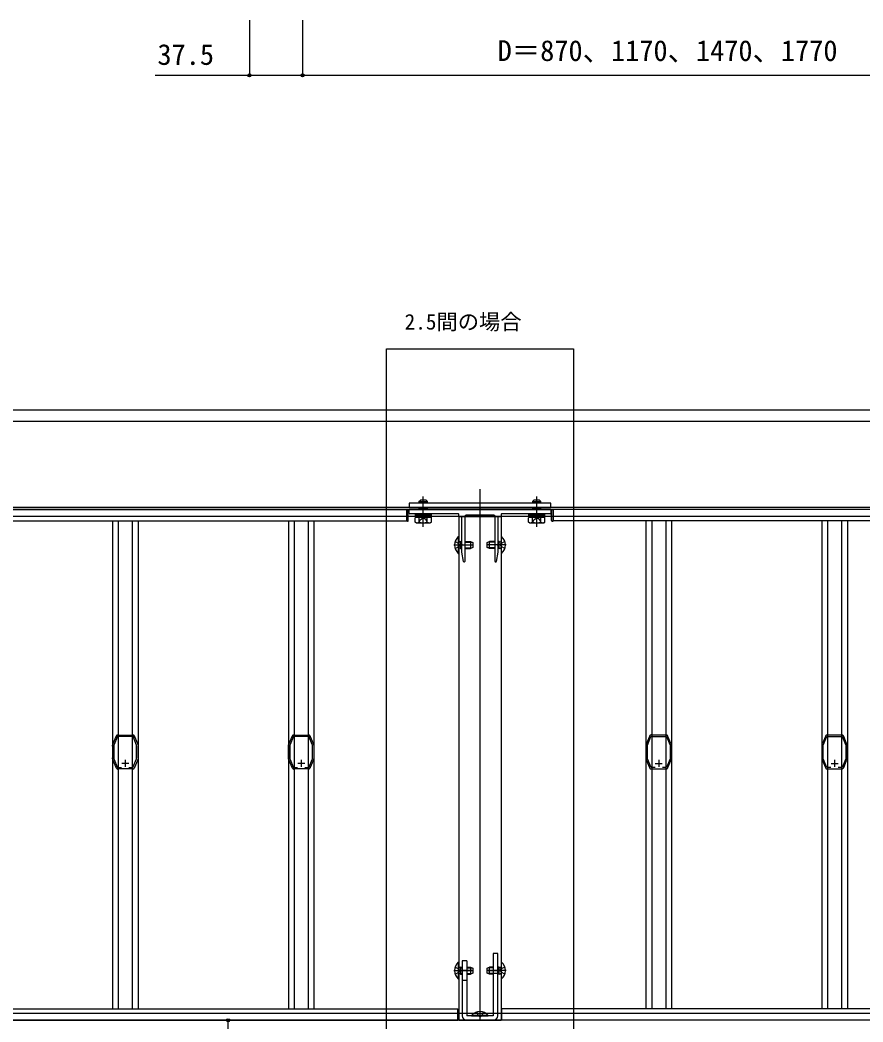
# Model space of a CAD drawing. Units: millimetres, scale not verified. Extents: x -875 to 875, y -1304 to 1296.
# Drawn here: x -224 to 370, y -690 to 16 of the extents above; entities that cross this region are included whole.
import ezdxf
from ezdxf.enums import TextEntityAlignment as Align

# ---------------------------------------------------------------- set-up
doc = ezdxf.new("R2010")
doc.units = ezdxf.units.MM
doc.header["$LTSCALE"] = 8
for name, color, linetype in [('0-1_USER1', 3, 'Continuous'), ('0-3_YKK_11E', 7, 'Continuous'), ('0-4_YKK_12', 2, 'Continuous'), ('0-5_YKK_13', 4, 'Continuous'), ('0-6_YKK_D', 6, 'Continuous')]:
    doc.layers.add(name, color=color, linetype=linetype)
doc.styles.add('ＭＳ ゴシック', font='')
doc.styles.get('ＭＳ ゴシック').set_extended_font_data('MS Gothic')

msp = doc.modelspace()

# ---------------------------------------------------------------- linework, layer by layer
at = {"layer": '0-3_YKK_11E'}
for p, q in [((-147.5, -508), (-152.5, -508)), ((-150, -505.5), (-150, -510.5)), ((-23.5, -508), (-28.5, -508)), ((-26, -505.5), (-26, -510.5)), ((223.5, -508), (228.5, -508)), ((226, -505.5), (226, -510.5)), ((347.5, -508), (352.5, -508)), ((350, -505.5), (350, -510.5))]:
    msp.add_line(p, q, dxfattribs=at)
for points in [[(-158.883, -494.701), (-158.683, -494.224), (-158.585, -494.121), (-158.488, -494.019), (-156.409, -489.075), (-156.403, -488.938), (-156.388, -488.783)], [(-147.41, -511), (-144.598, -511), (-142, -504.818), (-142, -495.182), (-144.556, -489.1), (-155.444, -489.1), (-158, -495.181), (-158, -504.818), (-155.402, -511), (-152.59, -511)], [(-155.22, -488.008), (-155.072, -488.053), (-154.943, -488.1)], [(-154.943, -488.1), (-145.057, -488.1), (-144.929, -488.053), (-144.78, -488.008)], [(-143.613, -488.783), (-143.597, -488.938), (-143.591, -489.075), (-141.512, -494.019), (-141.415, -494.121), (-141.317, -494.224), (-141.117, -494.701)], [(-34.883, -494.701), (-34.683, -494.224), (-34.585, -494.121), (-34.488, -494.019), (-32.409, -489.075), (-32.403, -488.938), (-32.388, -488.783)], [(-23.41, -511), (-20.598, -511), (-18, -504.818), (-18, -495.182), (-20.556, -489.1), (-31.444, -489.1), (-34, -495.181), (-34, -504.818), (-31.402, -511), (-28.59, -511)], [(-31.22, -488.008), (-31.072, -488.053), (-30.943, -488.1)], [(-30.943, -488.1), (-21.057, -488.1), (-20.929, -488.053), (-20.78, -488.008)], [(-19.613, -488.783), (-19.597, -488.938), (-19.591, -489.075), (-17.512, -494.019), (-17.415, -494.121), (-17.317, -494.224), (-17.117, -494.701)], [(219.613, -488.783), (219.597, -488.938), (219.591, -489.075), (217.512, -494.019), (217.415, -494.121), (217.317, -494.224), (217.117, -494.701)], [(223.41, -511), (220.598, -511), (218, -504.818), (218, -495.182), (220.556, -489.1), (231.444, -489.1), (234, -495.181), (234, -504.818), (231.402, -511), (228.59, -511)], [(230.943, -488.1), (221.057, -488.1), (220.929, -488.053), (220.78, -488.008)], [(231.22, -488.008), (231.072, -488.053), (230.943, -488.1)], [(234.883, -494.701), (234.683, -494.224), (234.585, -494.121), (234.488, -494.019), (232.409, -489.075), (232.403, -488.938), (232.388, -488.783)], [(343.613, -488.783), (343.597, -488.938), (343.591, -489.075), (341.512, -494.019), (341.415, -494.121), (341.317, -494.224), (341.117, -494.701)], [(347.41, -511), (344.598, -511), (342, -504.818), (342, -495.182), (344.556, -489.1), (355.444, -489.1), (358, -495.181), (358, -504.818), (355.402, -511), (352.59, -511)], [(354.943, -488.1), (345.057, -488.1), (344.929, -488.053), (344.78, -488.008)], [(355.22, -488.008), (355.072, -488.053), (354.943, -488.1)], [(358.883, -494.701), (358.683, -494.224), (358.585, -494.121), (358.488, -494.019), (356.409, -489.075), (356.403, -488.938), (356.388, -488.783)], [(-159, -504.718), (-159, -504.2), (-158.95, -504.068), (-158.9, -503.935), (-158.9, -496.065), (-158.95, -495.932), (-159, -495.8), (-159, -495.282)], [(-141, -495.282), (-141, -495.8), (-141.05, -495.932), (-141.1, -496.065), (-141.1, -503.935), (-141.05, -504.068), (-141, -504.2), (-141, -504.718)], [(-35, -504.718), (-35, -504.2), (-34.95, -504.068), (-34.9, -503.935), (-34.9, -496.065), (-34.95, -495.932), (-35, -495.8), (-35, -495.282)], [(-17, -495.282), (-17, -495.8), (-17.05, -495.932), (-17.1, -496.065), (-17.1, -503.935), (-17.05, -504.068), (-17, -504.2), (-17, -504.718)], [(217, -495.282), (217, -495.8), (217.05, -495.932), (217.1, -496.065), (217.1, -503.935), (217.05, -504.068), (217, -504.2), (217, -504.718)], [(235, -504.718), (235, -504.2), (234.95, -504.068), (234.9, -503.935), (234.9, -496.065), (234.95, -495.932), (235, -495.8), (235, -495.282)], [(341, -495.282), (341, -495.8), (341.05, -495.932), (341.1, -496.065), (341.1, -503.935), (341.05, -504.068), (341, -504.2), (341, -504.718)], [(359, -504.718), (359, -504.2), (358.95, -504.068), (358.9, -503.935), (358.9, -496.065), (358.95, -495.932), (359, -495.8), (359, -495.282)], [(-156.388, -511.217), (-156.403, -511.062), (-156.409, -510.925), (-158.488, -505.981), (-158.585, -505.879), (-158.683, -505.776), (-158.883, -505.299)], [(-141.117, -505.299), (-141.317, -505.776), (-141.415, -505.879), (-141.512, -505.981), (-143.591, -510.925), (-143.597, -511.062), (-143.612, -511.217)], [(-32.388, -511.217), (-32.403, -511.062), (-32.409, -510.925), (-34.488, -505.981), (-34.585, -505.879), (-34.683, -505.776), (-34.883, -505.299)], [(-17.117, -505.299), (-17.317, -505.776), (-17.415, -505.879), (-17.512, -505.981), (-19.591, -510.925), (-19.597, -511.062), (-19.612, -511.217)], [(217.117, -505.299), (217.317, -505.776), (217.415, -505.879), (217.512, -505.981), (219.591, -510.925), (219.597, -511.062), (219.612, -511.217)], [(232.388, -511.217), (232.403, -511.062), (232.409, -510.925), (234.488, -505.981), (234.585, -505.879), (234.683, -505.776), (234.883, -505.299)], [(341.117, -505.299), (341.317, -505.776), (341.415, -505.879), (341.512, -505.981), (343.591, -510.925), (343.597, -511.062), (343.612, -511.217)], [(356.388, -511.217), (356.403, -511.062), (356.409, -510.925), (358.488, -505.981), (358.585, -505.879), (358.683, -505.776), (358.883, -505.299)], [(-144.78, -511.993), (-144.929, -511.947), (-145.057, -511.9), (-154.943, -511.9), (-155.071, -511.947), (-155.22, -511.993)], [(-20.78, -511.993), (-20.929, -511.947), (-21.057, -511.9), (-30.943, -511.9), (-31.071, -511.947), (-31.22, -511.993)], [(220.78, -511.993), (220.929, -511.947), (221.057, -511.9), (230.943, -511.9), (231.071, -511.947), (231.22, -511.993)], [(344.78, -511.993), (344.929, -511.947), (345.057, -511.9), (354.943, -511.9), (355.071, -511.947), (355.22, -511.993)]]:
    msp.add_lwpolyline(points, dxfattribs=at)
for centre, start, end in [((-155.07, -489.5), 95.73925, 151.44438), ((-144.93, -489.5), 28.55565, 84.26079), ((-31.07, -489.5), 95.73925, 151.44438), ((-20.93, -489.5), 28.55565, 84.26079), ((220.93, -489.5), 95.73921, 151.44435), ((231.07, -489.5), 28.55562, 84.26075), ((344.93, -489.5), 95.73921, 151.44435), ((355.07, -489.5), 28.55562, 84.26075), ((-157.5, -495.282), 157.21255, 180.00006), ((-142.5, -495.282), 359.99998, 22.78771), ((-33.5, -495.282), 157.21255, 180.00006), ((-18.5, -495.282), 359.99998, 22.78771), ((218.5, -495.282), 157.21229, 180.00002), ((233.5, -495.282), 359.99994, 22.78745), ((342.5, -495.282), 157.21229, 180.00002), ((357.5, -495.282), 359.99994, 22.78745), ((-157.5, -504.718), 180, 202.78773), ((-142.5, -504.718), 337.21234, 0.00008), ((-33.5, -504.718), 180, 202.78773), ((-18.5, -504.718), 337.21234, 0.00008), ((218.5, -504.718), 179.99992, 202.78766), ((233.5, -504.718), 337.21227, 0), ((342.5, -504.718), 179.99992, 202.78766), ((357.5, -504.718), 337.21227, 0), ((-155.07, -510.5), 208.55592, 264.26083), ((-144.93, -510.5), 275.73914, 331.44347), ((-31.07, -510.5), 208.55592, 264.26083), ((-20.93, -510.5), 275.73914, 331.44347), ((220.93, -510.5), 208.55653, 264.26086), ((231.07, -510.5), 275.73917, 331.44408), ((344.93, -510.5), 208.55653, 264.26086), ((355.07, -510.5), 275.73917, 331.44408)]:
    msp.add_arc(centre, 1.5, start, end, dxfattribs=at)
at = {"layer": '0-4_YKK_12'}
for p, q in [((562.5, -259.103), (-362.5, -259.103)), ((562.5, -267.103), (-362.5, -267.103)), ((100, -314.703), (100, -689.103)), ((562.5, -327.603), (-362.5, -327.603)), ((562.5, -329.103), (-362.5, -329.103)), ((-362, -329.1), (48.5, -329.1)), ((562, -329.1), (151.5, -329.1)), ((562.5, -334.103), (-362.5, -334.103)), ((-362, -337.1), (48.5, -337.1)), ((-159, -337.1), (-159, -681.1)), ((-154.943, -337.1), (-154.943, -681.1)), ((-145.057, -337.1), (-145.057, -681.1)), ((-141, -337.1), (-141, -681.1)), ((-35, -337.1), (-35, -681.1)), ((-30.943, -337.1), (-30.943, -681.1)), ((-21.057, -337.1), (-21.057, -681.1)), ((-17, -337.1), (-17, -681.1)), ((85, -334.103), (85, -689.103)), ((85, -334.103), (115, -334.103)), ((115, -334.103), (115, -689.103)), ((562, -337.1), (151.5, -337.1)), ((217, -337.1), (217, -681.1)), ((221.057, -337.1), (221.057, -681.1)), ((230.943, -337.1), (230.943, -681.1)), ((235, -337.1), (235, -681.1)), ((341, -337.1), (341, -681.1)), ((345.057, -337.1), (345.057, -681.1)), ((354.943, -337.1), (354.943, -681.1)), ((359, -337.1), (359, -681.1)), ((-655.356, -684.1), (637.5, -684.1)), ((-362, -681.1), (84.5, -681.1)), ((84.5, -689.1), (84.5, -681.1)), ((562, -681.1), (115.5, -681.1)), ((115.5, -689.1), (115.5, -681.1)), ((-331.832, -689.1), (84.5, -689.1)), ((531.482, -689.1), (-331.832, -689.1)), ((85, -689.103), (115, -689.103)), ((531.482, -689.1), (115.5, -689.1))]:
    msp.add_line(p, q, dxfattribs=at)
msp.add_lwpolyline([(34.016, -215.961), (165.984, -215.961), (165.984, -699.655), (34.016, -699.655)], close=True, dxfattribs=at)
for points in [[(48.5, -329.1), (48.5, -334.1), (48.5, -337.1)], [(151.5, -329.1), (151.5, -334.1), (151.5, -337.1)]]:
    msp.add_lwpolyline(points, dxfattribs=at)
at = {"layer": '0-5_YKK_13'}
for p, q in [((57, -323.403), (58, -322.403)), ((57, -323.403), (63, -323.403)), ((57, -323.403), (57, -324.703)), ((57.54, -322.863), (57.54, -324.703)), ((62, -322.403), (58, -322.403)), ((60, -341.225), (60, -319.814)), ((63, -323.403), (62, -322.403)), ((62.46, -322.863), (62.46, -324.703)), ((63, -324.703), (63, -323.403)), ((137, -323.403), (138, -322.403)), ((137, -323.403), (143, -323.403)), ((137, -323.403), (137, -324.703)), ((137.54, -322.863), (137.54, -324.703)), ((142, -322.403), (138, -322.403)), ((140, -341.225), (140, -319.814)), ((143, -323.403), (142, -322.403)), ((142.46, -322.863), (142.46, -324.703)), ((143, -324.703), (143, -323.403)), ((49.031, -329.132), (48.5, -329.1)), ((50, -331.603), (50, -329.603)), ((50.5, -329.103), (59.542, -329.103)), ((57, -327.603), (57, -328.303)), ((57, -328.303), (63, -328.303)), ((57, -328.303), (57.462, -329.103)), ((57.54, -327.603), (57.54, -329.103)), ((62.46, -327.603), (62.46, -329.103)), ((63, -328.303), (62.538, -329.103)), ((63, -328.303), (63, -327.603)), ((137, -327.603), (137, -328.303)), ((137, -328.303), (143, -328.303)), ((137, -328.303), (137.462, -329.103)), ((137.54, -327.603), (137.54, -329.103)), ((140.458, -329.103), (149.5, -329.103)), ((142.46, -327.603), (142.46, -329.103)), ((143, -328.303), (142.538, -329.103)), ((143, -328.303), (143, -327.603)), ((150, -329.603), (150, -331.603)), ((150.969, -329.132), (151.5, -329.1)), ((48.5, -337.4), (48.5, -335.6)), ((49.031, -337.368), (48.5, -337.4)), ((49.5, -336.868), (49.5, -335.6)), ((84.7, -332.103), (50.5, -332.103)), ((55, -334.403), (54.226, -334.85)), ((55, -338.403), (54.226, -337.957)), ((54.227, -337.957), (54.227, -334.85)), ((65.75, -332.103), (54.25, -332.103)), ((54.25, -332.903), (54.25, -334.403)), ((54.25, -332.903), (65.75, -332.903)), ((54.25, -334.403), (65.75, -334.403)), ((55, -334.403), (65, -334.403)), ((55, -338.403), (65, -338.403)), ((57.113, -337.957), (57.113, -334.85)), ((62.887, -337.957), (62.887, -334.85)), ((65, -334.403), (65.773, -334.85)), ((65, -338.403), (65.773, -337.957)), ((65.75, -334.403), (65.75, -332.903)), ((65.773, -337.957), (65.773, -334.85)), ((85, -333.803), (85, -332.403)), ((87, -334.103), (85.3, -334.103)), ((87.3, -353.645), (87.3, -334.403)), ((89.3, -334.103), (89.3, -365.803)), ((109.7, -333.103), (90.3, -333.103)), ((110.7, -365.803), (110.7, -334.103)), ((112.7, -334.403), (112.7, -353.645)), ((114.7, -334.103), (113, -334.103)), ((115, -332.403), (115, -333.803)), ((149.5, -332.103), (115.3, -332.103)), ((135, -334.403), (134.226, -334.85)), ((135, -338.403), (134.226, -337.957)), ((134.227, -337.957), (134.227, -334.85)), ((145.75, -332.103), (134.25, -332.103)), ((134.25, -332.903), (134.25, -334.403)), ((134.25, -332.903), (145.75, -332.903)), ((134.25, -334.403), (145.75, -334.403)), ((135, -334.403), (145, -334.403)), ((135, -338.403), (145, -338.403)), ((137.113, -337.957), (137.113, -334.85)), ((142.887, -337.957), (142.887, -334.85)), ((145, -334.403), (145.773, -334.85)), ((145, -338.403), (145.773, -337.957)), ((145.75, -334.403), (145.75, -332.903)), ((145.773, -337.957), (145.773, -334.85)), ((150.5, -336.868), (150.5, -335.6)), ((150.969, -337.368), (151.5, -337.4)), ((151.5, -337.4), (151.5, -335.6)), ((82.417, -351.603), (85.135, -352.958)), ((84.752, -348.203), (85, -348.203)), ((84.752, -348.203), (84.752, -360.003)), ((85, -360.003), (85, -348.203)), ((85.744, -354.103), (85.135, -352.958)), ((86.4, -352.036), (85.477, -351.842)), ((86.4, -351.603), (85.805, -351.819)), ((86.4, -351.603), (86.4, -356.603)), ((86.4, -351.603), (87.3, -351.603)), ((86.4, -352.036), (87.3, -352.036)), ((89.3, -351.603), (93.3, -351.603)), ((89.3, -352.036), (94.22, -352.036)), ((93.3, -351.603), (95, -352.403)), ((93.3, -351.603), (93.3, -356.603)), ((95, -352.403), (95, -355.803)), ((105, -352.403), (106.7, -351.603)), ((105, -355.803), (105, -352.403)), ((110.7, -352.036), (105.78, -352.036)), ((110.7, -351.603), (106.7, -351.603)), ((106.7, -356.603), (106.7, -351.603)), ((113.6, -351.603), (112.7, -351.603)), ((113.6, -352.036), (112.7, -352.036)), ((113.6, -356.603), (113.6, -351.603)), ((113.6, -351.603), (114.195, -351.819)), ((113.6, -352.036), (114.523, -351.842)), ((114.256, -354.103), (114.865, -352.958)), ((117.583, -351.603), (114.865, -352.958)), ((115, -348.203), (115, -360.003)), ((115.248, -348.203), (115, -348.203)), ((115.248, -360.003), (115.248, -348.203)), ((81.5, -354.103), (95.5, -354.103)), ((82.417, -356.603), (85.135, -355.248)), ((84.752, -360.003), (85, -360.003)), ((85.744, -354.103), (85.135, -355.248)), ((86.4, -356.17), (85.477, -356.363)), ((86.4, -356.603), (85.805, -356.387)), ((86.4, -356.17), (87.3, -356.17)), ((86.4, -356.603), (87.3, -356.603)), ((87.3, -359.077), (87.3, -354.561)), ((88.491, -365.855), (87.305, -359.129)), ((89.3, -356.17), (94.22, -356.17)), ((89.3, -356.603), (93.3, -356.603)), ((95, -355.803), (93.3, -356.603)), ((118.5, -354.103), (104.5, -354.103)), ((106.7, -356.603), (105, -355.803)), ((110.7, -356.17), (105.78, -356.17)), ((110.7, -356.603), (106.7, -356.603)), ((112.695, -359.129), (111.509, -365.855)), ((112.7, -354.561), (112.7, -359.077)), ((113.6, -356.17), (112.7, -356.17)), ((113.6, -356.603), (112.7, -356.603)), ((113.6, -356.17), (114.523, -356.363)), ((113.6, -356.603), (114.195, -356.387)), ((114.256, -354.103), (114.865, -355.248)), ((117.583, -356.603), (114.865, -355.248)), ((115.248, -360.003), (115, -360.003)), ((89, -366.103), (88.786, -366.103)), ((111.214, -366.103), (111, -366.103)), ((109.3, -642.103), (109.3, -685.903)), ((112.5, -642.103), (109.3, -642.103)), ((112.5, -685.903), (112.5, -642.103)), ((84.752, -648.203), (85, -648.203)), ((84.752, -648.203), (84.752, -660.003)), ((85, -660.003), (85, -648.203)), ((87.5, -647.103), (87.5, -685.903)), ((90.7, -647.103), (87.5, -647.103)), ((90.7, -647.103), (90.7, -685.903)), ((115, -648.203), (115, -660.003)), ((115.248, -648.203), (115, -648.203)), ((115.248, -660.003), (115.248, -648.203)), ((81.5, -654.103), (95.5, -654.103)), ((82.417, -651.603), (85.135, -652.958)), ((82.417, -656.603), (85.135, -655.248)), ((94.3, -654.103), (84.3, -654.103)), ((85.744, -654.103), (85.135, -652.958)), ((85.744, -654.103), (85.135, -655.248)), ((86.4, -652.036), (85.477, -651.842)), ((86.4, -656.17), (85.477, -656.363)), ((86.4, -651.603), (85.805, -651.819)), ((86.4, -656.603), (85.805, -656.387)), ((86.4, -651.603), (86.4, -656.603)), ((86.4, -651.603), (87.5, -651.603)), ((86.4, -652.036), (87.5, -652.036)), ((86.4, -656.17), (87.5, -656.17)), ((86.4, -656.603), (87.5, -656.603)), ((90.7, -651.603), (93.3, -651.603)), ((90.7, -652.036), (94.22, -652.036)), ((90.7, -656.17), (94.22, -656.17)), ((90.7, -656.603), (93.3, -656.603)), ((93.3, -651.603), (95, -652.403)), ((93.3, -651.603), (93.3, -656.603)), ((95, -655.803), (93.3, -656.603)), ((95, -652.403), (95, -655.803)), ((118.5, -654.103), (104.5, -654.103)), ((105, -652.403), (106.7, -651.603)), ((105, -655.803), (105, -652.403)), ((106.7, -656.603), (105, -655.803)), ((105.7, -654.103), (115.7, -654.103)), ((109.3, -652.036), (105.78, -652.036)), ((109.3, -656.17), (105.78, -656.17)), ((109.3, -651.603), (106.7, -651.603)), ((106.7, -656.603), (106.7, -651.603)), ((109.3, -656.603), (106.7, -656.603)), ((112.5, -656.103), (109.3, -656.103)), ((113.6, -651.603), (112.5, -651.603)), ((113.6, -652.036), (112.5, -652.036)), ((113.6, -656.17), (112.5, -656.17)), ((113.6, -656.603), (112.5, -656.603)), ((113.6, -656.603), (113.6, -651.603)), ((113.6, -651.603), (114.195, -651.819)), ((113.6, -652.036), (114.523, -651.842)), ((113.6, -656.17), (114.523, -656.363)), ((113.6, -656.603), (114.195, -656.387)), ((114.256, -654.103), (114.865, -652.958)), ((114.256, -654.103), (114.865, -655.248)), ((117.583, -651.603), (114.865, -652.958)), ((117.583, -656.603), (114.865, -655.248)), ((84.752, -660.003), (85, -660.003)), ((90.7, -661.103), (87.5, -661.103)), ((115.248, -660.003), (115, -660.003)), ((97.5, -683.32), (98.855, -686.038)), ((100, -682.403), (100, -685.903)), ((102.5, -683.32), (101.145, -686.038)), ((109.3, -685.903), (90.7, -685.903)), ((109.3, -689.103), (90.7, -689.103)), ((94.1, -685.655), (94.1, -685.903)), ((105.9, -685.655), (94.1, -685.655)), ((94.1, -685.903), (105.9, -685.903)), ((100, -686.646), (98.855, -686.038)), ((100, -686.646), (101.145, -686.038)), ((105.9, -685.655), (105.9, -685.903))]:
    msp.add_line(p, q, dxfattribs=at)
msp.add_lwpolyline([(50, -327.603), (150, -327.603), (150, -324.703), (50, -324.703)], close=True, dxfattribs=at)
for points in [[(48.5, -335.6), (48.5, -334.1), (48.5, -329.1)], [(49.5, -335.6), (49.5, -334.1), (49.5, -329.632)], [(60.458, -329.103), (100, -329.103), (139.542, -329.103)], [(150.5, -335.6), (150.5, -334.1), (150.5, -329.632)], [(151.5, -335.6), (151.5, -334.1), (151.5, -329.1)], [(54.25, -332.103), (54.25, -332.903), (65.75, -332.903), (65.75, -332.103)], [(56.95, -338.406), (58.1, -336.048), (60, -335.038)], [(63.05, -338.406), (61.9, -336.048), (60, -335.038)], [(134.25, -332.103), (134.25, -332.903), (145.75, -332.903), (145.75, -332.103)], [(136.95, -338.406), (138.1, -336.048), (140, -335.038)], [(143.05, -338.406), (141.9, -336.048), (140, -335.038)]]:
    msp.add_lwpolyline(points, dxfattribs=at)
for centre, radius, start, end in [((49, -329.632), 0.5, 0, 86.5), ((50.5, -329.603), 0.5, 90, 180), ((50.5, -331.603), 0.5, 180, 270), ((59.542, -329.303), 0.2, 23.57818, 90), ((60, -329.103), 0.3, 203.57818, 336.42182), ((60.458, -329.303), 0.2, 90, 156.42182), ((139.542, -329.303), 0.2, 23.57818, 90), ((140, -329.103), 0.3, 203.57818, 336.42182), ((140.458, -329.303), 0.2, 90, 156.42182), ((149.5, -329.603), 0.5, 0, 90), ((149.5, -331.603), 0.5, 270, 0), ((151, -329.632), 0.5, 93.5, 180), ((49, -336.868), 0.5, 273.5, 0), ((55.67, -336.959), 2.556, 55.61708, 124.38292), ((55.67, -335.847), 2.556, 235.61708, 304.38292), ((60, -343.957), 9.554, 72.41276, 107.58724), ((60, -328.85), 9.554, 252.41276, 287.58724), ((64.33, -336.959), 2.556, 55.61708, 124.38292), ((64.33, -335.847), 2.556, 235.61708, 304.38292), ((84.7, -332.403), 0.3, 0, 90), ((85.3, -333.803), 0.3, 180, 270), ((87, -334.403), 0.3, 0, 90), ((90.3, -334.103), 1, 90, 180), ((109.7, -334.103), 1, 0, 90), ((113, -334.403), 0.3, 90, 180), ((114.7, -333.803), 0.3, 270, 0), ((115.3, -332.403), 0.3, 90, 180), ((135.67, -336.959), 2.556, 55.61708, 124.38292), ((135.67, -335.847), 2.556, 235.61708, 304.38292), ((140, -343.957), 9.554, 72.41276, 107.58724), ((140, -328.85), 9.554, 252.41276, 287.58724), ((144.33, -336.959), 2.556, 55.61708, 124.38292), ((144.33, -335.847), 2.556, 235.61708, 304.38292), ((151, -336.868), 0.5, 180, 266.5), ((89.7, -354.103), 7.7, 129.98312, 230.01688), ((85.6, -351.255), 0.6, 180, 289.96957), ((114.4, -351.255), 0.6, 250.03043, 0), ((110.3, -354.103), 7.7, 309.98312, 50.01688), ((85.6, -356.95), 0.6, 70.03043, 180), ((87.5, -353.645), 0.2, 180, 246.42182), ((87.5, -354.561), 0.2, 113.57818, 180), ((87.6, -359.077), 0.3, 180, 190), ((87.3, -354.103), 0.3, 293.57818, 66.42182), ((112.7, -354.103), 0.3, 113.57818, 246.42182), ((112.5, -353.645), 0.2, 293.57818, 0), ((112.5, -354.561), 0.2, 0, 66.42182), ((112.4, -359.077), 0.3, 350, 0), ((114.4, -356.95), 0.6, 0, 109.96957), ((88.786, -365.803), 0.3, 190, 270), ((89, -365.803), 0.3, 270, 0), ((111, -365.803), 0.3, 180, 270), ((111.214, -365.803), 0.3, 270, 350), ((89.7, -654.103), 7.7, 129.98312, 230.01688), ((110.3, -654.103), 7.7, 309.98312, 50.01688), ((85.6, -651.255), 0.6, 180, 289.96957), ((85.6, -656.95), 0.6, 70.03043, 180), ((114.4, -651.255), 0.6, 250.03043, 0), ((114.4, -656.95), 0.6, 0, 109.96957), ((100, -690.603), 7.7, 39.98312, 140.01688), ((90.7, -685.903), 3.2, 180, 270), ((109.3, -685.903), 3.2, 270, 0)]:
    msp.add_arc(centre, radius, start, end, dxfattribs=at)
at = {"layer": '0-6_YKK_D'}
for p, q in [((-62.5, 15.9), (-62.5, -24.1)), ((-25, 15.9), (-25, -24.1)), ((-25, 15.9), (-25, -24.1)), ((575, -23.1), (-25, -23.1)), ((-77.5, -734.1), (-77.5, -689.1))]:
    msp.add_line(p, q, dxfattribs=at)
msp.add_lwpolyline([(-25, -23.1), (-62.5, -23.1), (-128.877, -23.1)], dxfattribs=at)
for centre in [(-62.5, -23.1), (-25, -23.1), (-25, -23.1), (-77.5, -689.1)]:
    msp.add_circle(centre, 1.075, dxfattribs=at)

# ---------------------------------------------------------------- texts
at = {"layer": '0-1_USER1', "style": 'ＭＳ ゴシック'}
msp.add_text('2.5間の場合', height=11, dxfattribs=at).set_placement((46.892, -205.572), align=Align.BOTTOM_LEFT)
at = {"layer": '0-6_YKK_D', "style": 'ＭＳ ゴシック'}
for s, p in [('D＝870、1170、1470、1770', (112.5, -17.373)), ('37.5', (-127.354, -20.1))]:
    msp.add_text(s, height=14.66, dxfattribs=at).set_placement(p, align=Align.BOTTOM_LEFT)

doc.saveas('drawing.dxf')
